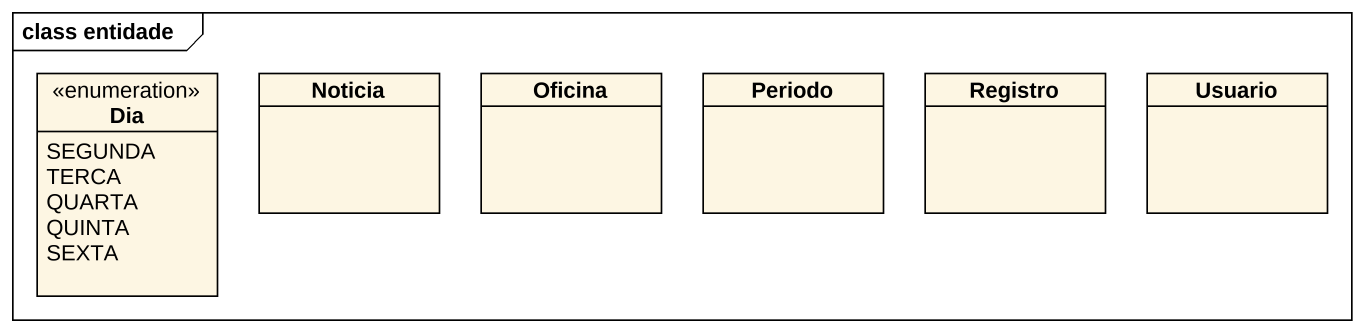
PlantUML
@startuml
mainframe class entidade
hide circle
hide empty members
enum Dia {
  SEGUNDA
  TERCA
  QUARTA
  QUINTA
  SEXTA
}
class Noticia
class Oficina
class Periodo
class Registro
class Usuario
@enduml
